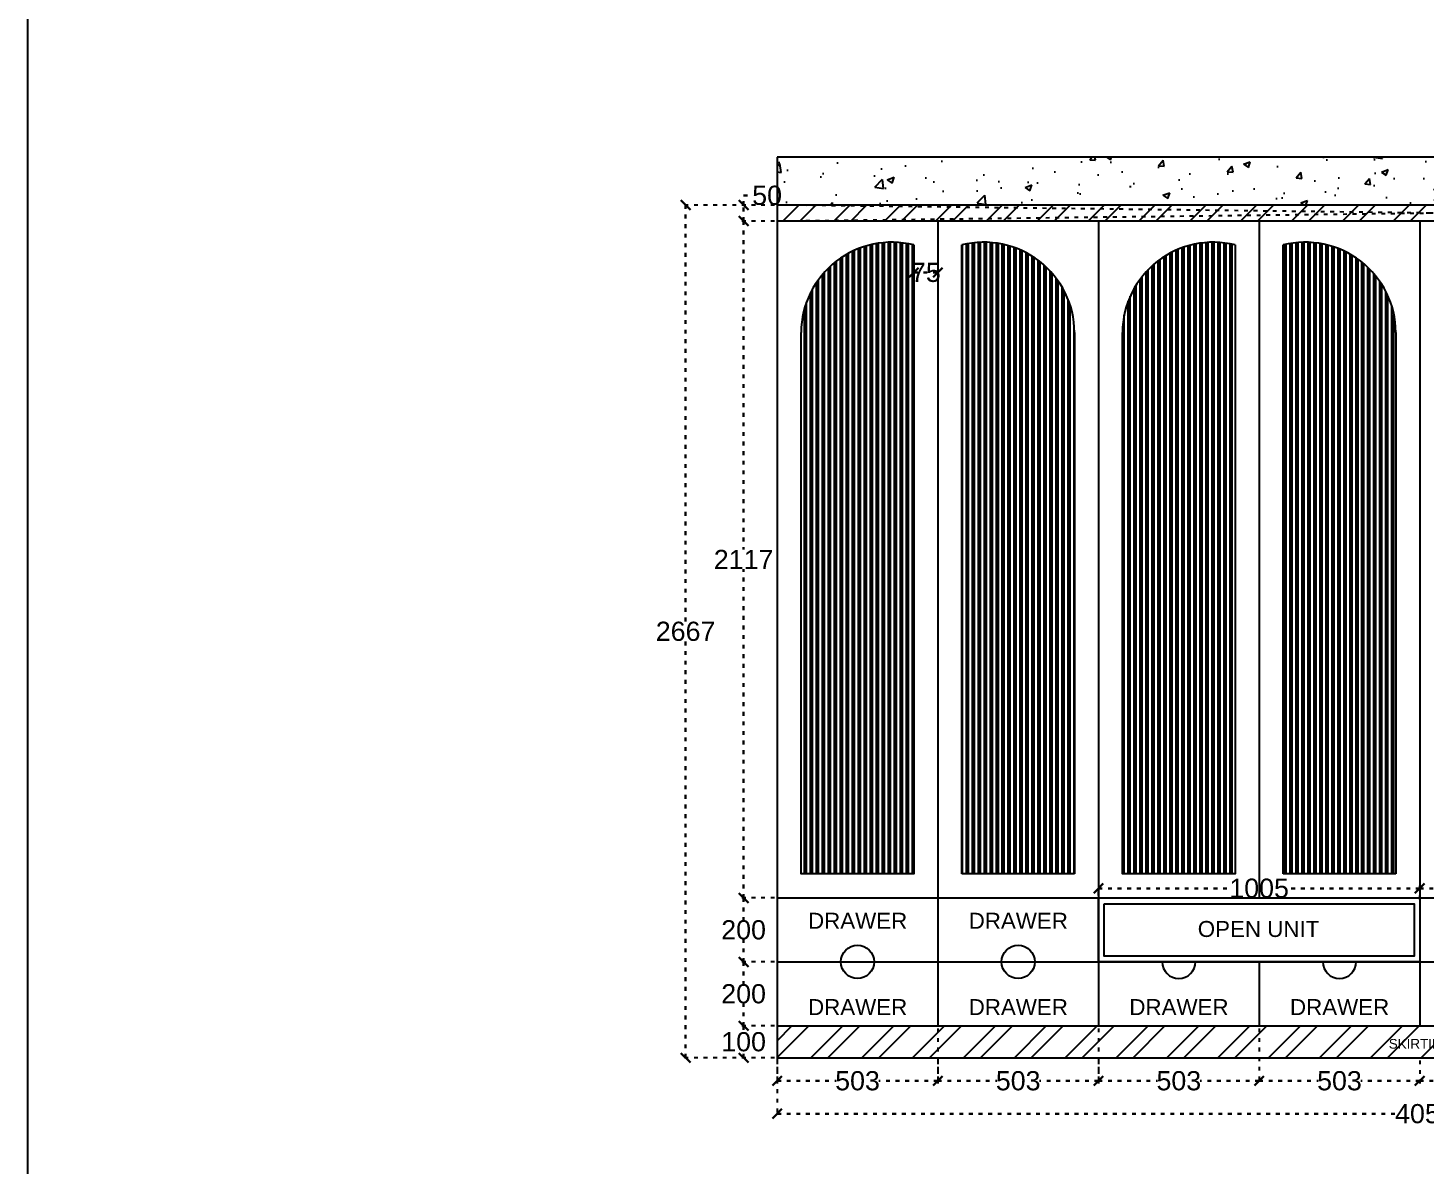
# Model space of a CAD drawing. Header units: millimetres. Extents: x 220712 to 1505573, y -354410 to 241923.
# Drawn here: x 268734 to 273104, y 112703 to 116259 of the extents above; entities that cross this region are included whole.
import ezdxf

# ---------------------------------------------------------------- set-up
doc = ezdxf.new("R2010")
doc.units = ezdxf.units.MM
doc.header["$MEASUREMENT"] = 0
doc.linetypes.add('ACAD_ISO03W100', pattern=[30, 12, -18])
doc.layers.add('Walls', color=253, linetype='Continuous')
doc.styles.get("Standard").update_dxf_attribs({"font": 'arial.ttf'})
doc.dimstyles.get("Standard").update_dxf_attribs({"dimtxt": 60, "dimasz": 30, "dimexe": 7.75, "dimexo": 8.13, "dimgap": 0.63, "dimtad": 0, "dimtih": 1, "dimtoh": 1, "dimdec": 0, "dimzin": 0, "dimtxsty": 'Standard', "dimblk": 'OBLIQUE', "dimcen": 2.25, "dimclrd": 1, "dimclre": 1, "dimclrt": 1, "dimadec": 0, "dimazin": 0, "dimtfac": 1, "dimtdec": 0, "dimtofl": 0, "dimtmove": 0, "dimatfit": 3, "dimfxl": 1, "dimtolj": 1, "dimtzin": 0, "dimlwd": 30, "dimarcsym": 0})

# ---------------------------------------------------------------- blocks, each defined once
blk = doc.blocks.new('_Oblique')
at = {"color": 0, "linetype": 'ByBlock', "lineweight": -2}
blk.add_line((-0.5, -0.5), (0.5, 0.5), dxfattribs=at)
blk = doc.blocks.new('*D737')
at = {"layer": 'Defpoints', "color": 0, "linetype": 'ACAD_ISO03W100', "transparency": 16777216}
for p in [(270972, 113138), (271077, 113138), (271077, 113038)]:
    blk.add_point(p, dxfattribs=at)
at = {"layer": 'Walls', "color": 1, "linetype": 'ACAD_ISO03W100', "lineweight": -2, "transparency": 16777216}
for p, q in [((271068.9, 113138), (270964.3, 113138)), ((271068.9, 113038), (270964.3, 113038))]:
    blk.add_line(p, q, dxfattribs=at)
at = {"layer": 'Walls', "color": 1, "linetype": 'ACAD_ISO03W100', "lineweight": 30, "transparency": 16777216}
for p, q in [((270972, 113138), (270972, 113119.3)), ((270972, 113038), (270972, 113056.7))]:
    blk.add_line(p, q, dxfattribs=at)
at = {"layer": 'Walls', "color": 1, "linetype": 'ACAD_ISO03W100', "lineweight": 30, "transparency": 16777216, "xscale": 30, "yscale": 30, "zscale": 30}
for p, rotation in [((270972, 113138), 90), ((270972, 113038), 270)]:
    blk.add_blockref('_Oblique', p, dxfattribs=dict(at, rotation=rotation))
at = {"layer": 'Walls', "color": 1, "linetype": 'ACAD_ISO03W100', "transparency": 16777216, "insert": (270972, 113088), "char_height": 60, "attachment_point": 5}
blk.add_mtext('\\A1;100', dxfattribs=at)
blk = doc.blocks.new('*D738')
at = {"layer": 'Defpoints', "color": 0, "linetype": 'ACAD_ISO03W100', "transparency": 16777216}
for p in [(270972, 113338), (271077, 113338), (271077, 113138)]:
    blk.add_point(p, dxfattribs=at)
at = {"layer": 'Walls', "color": 1, "linetype": 'ACAD_ISO03W100', "lineweight": -2, "transparency": 16777216}
for p, q in [((271068.9, 113338), (270964.3, 113338)), ((271068.9, 113138), (270964.3, 113138))]:
    blk.add_line(p, q, dxfattribs=at)
at = {"layer": 'Walls', "color": 1, "linetype": 'ACAD_ISO03W100', "lineweight": 30, "transparency": 16777216}
for p, q in [((270972, 113338), (270972, 113269.3)), ((270972, 113138), (270972, 113206.7))]:
    blk.add_line(p, q, dxfattribs=at)
at = {"layer": 'Walls', "color": 1, "linetype": 'ACAD_ISO03W100', "lineweight": 30, "transparency": 16777216, "xscale": 30, "yscale": 30, "zscale": 30}
for p, rotation in [((270972, 113338), 90), ((270972, 113138), 270)]:
    blk.add_blockref('_Oblique', p, dxfattribs=dict(at, rotation=rotation))
at = {"layer": 'Walls', "color": 1, "linetype": 'ACAD_ISO03W100', "transparency": 16777216, "insert": (270972, 113238), "char_height": 60, "attachment_point": 5}
blk.add_mtext('\\A1;200', dxfattribs=at)
blk = doc.blocks.new('*D739')
at = {"layer": 'Defpoints', "color": 0, "linetype": 'ACAD_ISO03W100', "transparency": 16777216}
for p in [(270972, 113538), (271077, 113538), (271077, 113338)]:
    blk.add_point(p, dxfattribs=at)
at = {"layer": 'Walls', "color": 1, "linetype": 'ACAD_ISO03W100', "lineweight": -2, "transparency": 16777216}
for p, q in [((271068.9, 113538), (270964.3, 113538)), ((271068.9, 113338), (270964.3, 113338))]:
    blk.add_line(p, q, dxfattribs=at)
at = {"layer": 'Walls', "color": 1, "linetype": 'ACAD_ISO03W100', "lineweight": 30, "transparency": 16777216}
for p, q in [((270972, 113538), (270972, 113469.3)), ((270972, 113338), (270972, 113406.7))]:
    blk.add_line(p, q, dxfattribs=at)
at = {"layer": 'Walls', "color": 1, "linetype": 'ACAD_ISO03W100', "lineweight": 30, "transparency": 16777216, "xscale": 30, "yscale": 30, "zscale": 30}
for p, rotation in [((270972, 113538), 90), ((270972, 113338), 270)]:
    blk.add_blockref('_Oblique', p, dxfattribs=dict(at, rotation=rotation))
at = {"layer": 'Walls', "color": 1, "linetype": 'ACAD_ISO03W100', "transparency": 16777216, "insert": (270972, 113438), "char_height": 60, "attachment_point": 5}
blk.add_mtext('\\A1;200', dxfattribs=at)
blk = doc.blocks.new('*D740')
at = {"layer": 'Defpoints', "color": 0, "linetype": 'ACAD_ISO03W100', "transparency": 16777216}
for p in [(270972, 115655), (271077, 115655), (271077, 113538)]:
    blk.add_point(p, dxfattribs=at)
at = {"layer": 'Walls', "color": 1, "linetype": 'ACAD_ISO03W100', "lineweight": -2, "transparency": 16777216}
for p, q in [((271068.9, 115655), (270964.3, 115655)), ((271068.9, 113538), (270964.3, 113538))]:
    blk.add_line(p, q, dxfattribs=at)
at = {"layer": 'Walls', "color": 1, "linetype": 'ACAD_ISO03W100', "lineweight": 30, "transparency": 16777216}
for p, q in [((270972, 115655), (270972, 114627.3)), ((270972, 113538), (270972, 114565.7))]:
    blk.add_line(p, q, dxfattribs=at)
at = {"layer": 'Walls', "color": 1, "linetype": 'ACAD_ISO03W100', "lineweight": 30, "transparency": 16777216, "xscale": 30, "yscale": 30, "zscale": 30}
for p, rotation in [((270972, 115655), 90), ((270972, 113538), 270)]:
    blk.add_blockref('_Oblique', p, dxfattribs=dict(at, rotation=rotation))
at = {"layer": 'Walls', "color": 1, "linetype": 'ACAD_ISO03W100', "transparency": 16777216, "insert": (270972, 114596.5), "char_height": 60, "attachment_point": 5}
blk.add_mtext('\\A1;2117', dxfattribs=at)
blk = doc.blocks.new('*D741')
at = {"layer": 'Defpoints', "color": 0, "linetype": 'ACAD_ISO03W100', "transparency": 16777216}
for p in [(270972, 115705), (271077, 115705), (271077, 115655)]:
    blk.add_point(p, dxfattribs=at)
at = {"layer": 'Walls', "color": 1, "linetype": 'ACAD_ISO03W100', "lineweight": 30, "transparency": 16777216}
for p, q in [((270972, 115705), (270972, 115735)), ((270972, 115735), (271002, 115735)), ((270972, 115655), (270972, 115705))]:
    blk.add_line(p, q, dxfattribs=at)
at = {"layer": 'Walls', "color": 1, "linetype": 'ACAD_ISO03W100', "lineweight": -2, "transparency": 16777216}
for p, q in [((271068.87, 115705), (270964.25, 115705)), ((271068.87, 115655), (270964.25, 115655))]:
    blk.add_line(p, q, dxfattribs=at)
at = {"layer": 'Walls', "color": 1, "linetype": 'ACAD_ISO03W100', "lineweight": 30, "transparency": 16777216, "xscale": 30, "yscale": 30, "zscale": 30}
for p, rotation in [((270972, 115705), 90), ((270972, 115655), 270)]:
    blk.add_blockref('_Oblique', p, dxfattribs=dict(at, rotation=rotation))
at = {"layer": 'Walls', "color": 1, "linetype": 'ACAD_ISO03W100', "transparency": 16777216, "insert": (271045.50176, 115735), "char_height": 60, "attachment_point": 5}
blk.add_mtext('\\A1;50', dxfattribs=at)
blk = doc.blocks.new('*D742')
at = {"layer": 'Defpoints', "color": 0, "linetype": 'ACAD_ISO03W100', "transparency": 16777216}
for p in [(270790.5, 115705), (271077, 115705), (271077, 113038)]:
    blk.add_point(p, dxfattribs=at)
at = {"layer": 'Walls', "color": 1, "linetype": 'ACAD_ISO03W100', "lineweight": -2, "transparency": 16777216}
for p, q in [((271068.9, 115705), (270782.8, 115705)), ((271068.9, 113038), (270782.8, 113038))]:
    blk.add_line(p, q, dxfattribs=at)
at = {"layer": 'Walls', "color": 1, "linetype": 'ACAD_ISO03W100', "lineweight": 30, "transparency": 16777216}
for p, q in [((270790.5, 115705), (270790.5, 114402.8)), ((270790.5, 113038), (270790.5, 114340.2))]:
    blk.add_line(p, q, dxfattribs=at)
at = {"layer": 'Walls', "color": 1, "linetype": 'ACAD_ISO03W100', "lineweight": 30, "transparency": 16777216, "xscale": 30, "yscale": 30, "zscale": 30}
for p, rotation in [((270790.5, 115705), 90), ((270790.5, 113038), 270)]:
    blk.add_blockref('_Oblique', p, dxfattribs=dict(at, rotation=rotation))
at = {"layer": 'Walls', "color": 1, "linetype": 'ACAD_ISO03W100', "transparency": 16777216, "insert": (270790.5, 114371.5), "char_height": 60, "attachment_point": 5}
blk.add_mtext('\\A1;2667', dxfattribs=at)
blk = doc.blocks.new('*D743')
at = {"layer": 'Defpoints', "color": 0, "linetype": 'ACAD_ISO03W100', "transparency": 16777216}
for p in [(271077, 113138), (271579.5, 113138), (271579.5, 112966)]:
    blk.add_point(p, dxfattribs=at)
at = {"layer": 'Walls', "color": 1, "linetype": 'ACAD_ISO03W100', "lineweight": -2, "transparency": 16777216}
for p, q in [((271077, 113129.9), (271077, 112958.2)), ((271579.5, 113129.9), (271579.5, 112958.2))]:
    blk.add_line(p, q, dxfattribs=at)
at = {"layer": 'Walls', "color": 1, "linetype": 'ACAD_ISO03W100', "lineweight": 30, "transparency": 16777216}
for p, q in [((271077, 112966), (271261.3, 112966)), ((271579.5, 112966), (271395.2, 112966))]:
    blk.add_line(p, q, dxfattribs=at)
at = {"layer": 'Walls', "color": 1, "linetype": 'ACAD_ISO03W100', "lineweight": 30, "transparency": 16777216, "xscale": 30, "yscale": 30, "zscale": 30, "rotation": 180}
blk.add_blockref('_Oblique', (271077, 112966), dxfattribs=at)
at = {"layer": 'Walls', "color": 1, "linetype": 'ACAD_ISO03W100', "lineweight": 30, "transparency": 16777216, "xscale": 30, "yscale": 30, "zscale": 30}
blk.add_blockref('_Oblique', (271579.5, 112966), dxfattribs=at)
at = {"layer": 'Walls', "color": 1, "linetype": 'ACAD_ISO03W100', "transparency": 16777216, "insert": (271328.3, 112966), "char_height": 60, "attachment_point": 5}
blk.add_mtext('\\A1;503', dxfattribs=at)
blk = doc.blocks.new('*D744')
at = {"layer": 'Defpoints', "color": 0, "linetype": 'ACAD_ISO03W100', "transparency": 16777216}
for p in [(272082, 113138), (271579.5, 113038), (271579.5, 112966)]:
    blk.add_point(p, dxfattribs=at)
at = {"layer": 'Walls', "color": 1, "linetype": 'ACAD_ISO03W100', "lineweight": -2, "transparency": 16777216}
for p, q in [((272082, 113129.9), (272082, 112958.2)), ((271579.5, 113029.9), (271579.5, 112958.2))]:
    blk.add_line(p, q, dxfattribs=at)
at = {"layer": 'Walls', "color": 1, "linetype": 'ACAD_ISO03W100', "lineweight": 30, "transparency": 16777216}
for p, q in [((271579.5, 112966), (271763.8, 112966)), ((272082, 112966), (271897.7, 112966))]:
    blk.add_line(p, q, dxfattribs=at)
at = {"layer": 'Walls', "color": 1, "linetype": 'ACAD_ISO03W100', "lineweight": 30, "transparency": 16777216, "xscale": 30, "yscale": 30, "zscale": 30, "rotation": 180}
blk.add_blockref('_Oblique', (271579.5, 112966), dxfattribs=at)
at = {"layer": 'Walls', "color": 1, "linetype": 'ACAD_ISO03W100', "lineweight": 30, "transparency": 16777216, "xscale": 30, "yscale": 30, "zscale": 30}
blk.add_blockref('_Oblique', (272082, 112966), dxfattribs=at)
at = {"layer": 'Walls', "color": 1, "linetype": 'ACAD_ISO03W100', "transparency": 16777216, "insert": (271830.8, 112966), "char_height": 60, "attachment_point": 5}
blk.add_mtext('\\A1;503', dxfattribs=at)
blk = doc.blocks.new('*D745')
at = {"layer": 'Defpoints', "color": 0, "linetype": 'ACAD_ISO03W100', "transparency": 16777216}
for p in [(272584.5, 113138), (272082, 113038), (272584.5, 112966)]:
    blk.add_point(p, dxfattribs=at)
at = {"layer": 'Walls', "color": 1, "linetype": 'ACAD_ISO03W100', "lineweight": -2, "transparency": 16777216}
for p, q in [((272584.5, 113129.9), (272584.5, 112958.2)), ((272082, 113029.9), (272082, 112958.2))]:
    blk.add_line(p, q, dxfattribs=at)
at = {"layer": 'Walls', "color": 1, "linetype": 'ACAD_ISO03W100', "lineweight": 30, "transparency": 16777216}
for p, q in [((272082, 112966), (272266.3, 112966)), ((272584.5, 112966), (272400.2, 112966))]:
    blk.add_line(p, q, dxfattribs=at)
at = {"layer": 'Walls', "color": 1, "linetype": 'ACAD_ISO03W100', "lineweight": 30, "transparency": 16777216, "xscale": 30, "yscale": 30, "zscale": 30, "rotation": 180}
blk.add_blockref('_Oblique', (272082, 112966), dxfattribs=at)
at = {"layer": 'Walls', "color": 1, "linetype": 'ACAD_ISO03W100', "lineweight": 30, "transparency": 16777216, "xscale": 30, "yscale": 30, "zscale": 30}
blk.add_blockref('_Oblique', (272584.5, 112966), dxfattribs=at)
at = {"layer": 'Walls', "color": 1, "linetype": 'ACAD_ISO03W100', "transparency": 16777216, "insert": (272333.3, 112966), "char_height": 60, "attachment_point": 5}
blk.add_mtext('\\A1;503', dxfattribs=at)
blk = doc.blocks.new('*D746')
at = {"layer": 'Defpoints', "color": 0, "linetype": 'ACAD_ISO03W100', "transparency": 16777216}
for p in [(272584.5, 113138), (273087, 113038), (273087, 112966)]:
    blk.add_point(p, dxfattribs=at)
at = {"layer": 'Walls', "color": 1, "linetype": 'ACAD_ISO03W100', "lineweight": -2, "transparency": 16777216}
for p, q in [((272584.5, 113129.9), (272584.5, 112958.2)), ((273087, 113029.9), (273087, 112958.2))]:
    blk.add_line(p, q, dxfattribs=at)
at = {"layer": 'Walls', "color": 1, "linetype": 'ACAD_ISO03W100', "lineweight": 30, "transparency": 16777216}
for p, q in [((272584.5, 112966), (272768.8, 112966)), ((273087, 112966), (272902.7, 112966))]:
    blk.add_line(p, q, dxfattribs=at)
at = {"layer": 'Walls', "color": 1, "linetype": 'ACAD_ISO03W100', "lineweight": 30, "transparency": 16777216, "xscale": 30, "yscale": 30, "zscale": 30, "rotation": 180}
blk.add_blockref('_Oblique', (272584.5, 112966), dxfattribs=at)
at = {"layer": 'Walls', "color": 1, "linetype": 'ACAD_ISO03W100', "lineweight": 30, "transparency": 16777216, "xscale": 30, "yscale": 30, "zscale": 30}
blk.add_blockref('_Oblique', (273087, 112966), dxfattribs=at)
at = {"layer": 'Walls', "color": 1, "linetype": 'ACAD_ISO03W100', "transparency": 16777216, "insert": (272835.8, 112966), "char_height": 60, "attachment_point": 5}
blk.add_mtext('\\A1;503', dxfattribs=at)
blk = doc.blocks.new('*D747')
at = {"layer": 'Defpoints', "color": 0, "linetype": 'ACAD_ISO03W100', "transparency": 16777216}
for p in [(273590.5, 113138), (273087, 113038), (273590.5, 112966)]:
    blk.add_point(p, dxfattribs=at)
at = {"layer": 'Walls', "color": 1, "linetype": 'ACAD_ISO03W100', "lineweight": -2, "transparency": 16777216}
for p, q in [((273590.5, 113129.87), (273590.5, 112958.25)), ((273087, 113029.87), (273087, 112958.25))]:
    blk.add_line(p, q, dxfattribs=at)
at = {"layer": 'Walls', "color": 1, "linetype": 'ACAD_ISO03W100', "lineweight": 30, "transparency": 16777216}
for p, q in [((273087, 112966), (273271.960382, 112966)), ((273590.5, 112966), (273405.539618, 112966))]:
    blk.add_line(p, q, dxfattribs=at)
at = {"layer": 'Walls', "color": 1, "linetype": 'ACAD_ISO03W100', "lineweight": 30, "transparency": 16777216, "xscale": 30, "yscale": 30, "zscale": 30, "rotation": 180}
blk.add_blockref('_Oblique', (273087, 112966), dxfattribs=at)
at = {"layer": 'Walls', "color": 1, "linetype": 'ACAD_ISO03W100', "lineweight": 30, "transparency": 16777216, "xscale": 30, "yscale": 30, "zscale": 30}
blk.add_blockref('_Oblique', (273590.5, 112966), dxfattribs=at)
at = {"layer": 'Walls', "color": 1, "linetype": 'ACAD_ISO03W100', "transparency": 16777216, "insert": (273338.75, 112966), "char_height": 60, "attachment_point": 5}
blk.add_mtext('\\A1;504', dxfattribs=at)
blk = doc.blocks.new('*D752')
at = {"layer": 'Defpoints', "color": 0, "linetype": 'ACAD_ISO03W100', "transparency": 16777216}
for p in [(271077, 113038), (275129, 113038), (275129, 112863)]:
    blk.add_point(p, dxfattribs=at)
at = {"layer": 'Walls', "color": 1, "linetype": 'ACAD_ISO03W100', "lineweight": -2, "transparency": 16777216}
for p, q in [((271077, 113029.9), (271077, 112855.2)), ((275129, 113029.9), (275129, 112855.2))]:
    blk.add_line(p, q, dxfattribs=at)
at = {"layer": 'Walls', "color": 1, "linetype": 'ACAD_ISO03W100', "lineweight": 30, "transparency": 16777216}
for p, q in [((271077, 112863), (273011.9, 112863)), ((275129, 112863), (273194.1, 112863))]:
    blk.add_line(p, q, dxfattribs=at)
at = {"layer": 'Walls', "color": 1, "linetype": 'ACAD_ISO03W100', "lineweight": 30, "transparency": 16777216, "xscale": 30, "yscale": 30, "zscale": 30, "rotation": 180}
blk.add_blockref('_Oblique', (271077, 112863), dxfattribs=at)
at = {"layer": 'Walls', "color": 1, "linetype": 'ACAD_ISO03W100', "lineweight": 30, "transparency": 16777216, "xscale": 30, "yscale": 30, "zscale": 30}
blk.add_blockref('_Oblique', (275129, 112863), dxfattribs=at)
at = {"layer": 'Walls', "color": 1, "linetype": 'ACAD_ISO03W100', "transparency": 16777216, "insert": (273103, 112863), "char_height": 60, "attachment_point": 5}
blk.add_mtext('\\A1;4052', dxfattribs=at)
blk = doc.blocks.new('*D753')
at = {"layer": 'Defpoints', "color": 0, "linetype": 'ACAD_ISO03W100', "transparency": 16777216}
for p in [(271504.5, 115580), (271579.5, 115580), (271579.5, 115494)]:
    blk.add_point(p, dxfattribs=at)
at = {"layer": 'Walls', "color": 1, "linetype": 'ACAD_ISO03W100', "lineweight": -2, "transparency": 16777216}
for p, q in [((271504.5, 115571.87), (271504.5, 115486.25)), ((271579.5, 115571.87), (271579.5, 115486.25))]:
    blk.add_line(p, q, dxfattribs=at)
at = {"layer": 'Walls', "color": 1, "linetype": 'ACAD_ISO03W100', "lineweight": 30, "transparency": 16777216}
blk.add_line((271504.5, 115494), (271579.5, 115494), dxfattribs=at)
at = {"layer": 'Walls', "color": 1, "linetype": 'ACAD_ISO03W100', "lineweight": 30, "transparency": 16777216, "xscale": 30, "yscale": 30, "zscale": 30, "rotation": 180}
blk.add_blockref('_Oblique', (271504.5, 115494), dxfattribs=at)
at = {"layer": 'Walls', "color": 1, "linetype": 'ACAD_ISO03W100', "lineweight": 30, "transparency": 16777216, "xscale": 30, "yscale": 30, "zscale": 30}
blk.add_blockref('_Oblique', (271579.5, 115494), dxfattribs=at)
at = {"layer": 'Walls', "color": 1, "linetype": 'ACAD_ISO03W100', "transparency": 16777216, "insert": (271542, 115494), "char_height": 60, "attachment_point": 5}
blk.add_mtext('\\A1;75', dxfattribs=at)
blk = doc.blocks.new('*D754')
at = {"layer": 'Defpoints', "color": 0, "linetype": 'ACAD_ISO03W100', "transparency": 16777216}
for p in [(272082, 113538), (273087, 113568), (273087, 113568)]:
    blk.add_point(p, dxfattribs=at)
at = {"layer": 'Walls', "color": 1, "linetype": 'ACAD_ISO03W100', "lineweight": -2, "transparency": 16777216}
for p, q in [((272082, 113546.1), (272082, 113575.8)), ((273087, 113576.1), (273087, 113575.8))]:
    blk.add_line(p, q, dxfattribs=at)
at = {"layer": 'Walls', "color": 1, "linetype": 'ACAD_ISO03W100', "lineweight": 30, "transparency": 16777216}
for p, q in [((272082, 113568), (272496.9, 113568)), ((273087, 113568), (272672.1, 113568))]:
    blk.add_line(p, q, dxfattribs=at)
at = {"layer": 'Walls', "color": 1, "linetype": 'ACAD_ISO03W100', "lineweight": 30, "transparency": 16777216, "xscale": 30, "yscale": 30, "zscale": 30, "rotation": 180}
blk.add_blockref('_Oblique', (272082, 113568), dxfattribs=at)
at = {"layer": 'Walls', "color": 1, "linetype": 'ACAD_ISO03W100', "lineweight": 30, "transparency": 16777216, "xscale": 30, "yscale": 30, "zscale": 30}
blk.add_blockref('_Oblique', (273087, 113568), dxfattribs=at)
at = {"layer": 'Walls', "color": 1, "linetype": 'ACAD_ISO03W100', "transparency": 16777216, "insert": (272584.5, 113568), "char_height": 60, "attachment_point": 5}
blk.add_mtext('\\A1;1005', dxfattribs=at)
blk = doc.blocks.new('*D755')
at = {"layer": 'Defpoints', "color": 0, "linetype": 'ACAD_ISO03W100', "transparency": 16777216}
for p in [(274092, 113568), (274092, 113538), (273087, 113525.5)]:
    blk.add_point(p, dxfattribs=at)
at = {"layer": 'Walls', "color": 1, "linetype": 'ACAD_ISO03W100', "lineweight": -2, "transparency": 16777216}
for p, q in [((273087, 113533.6), (273087, 113575.8)), ((274092, 113546.1), (274092, 113575.8))]:
    blk.add_line(p, q, dxfattribs=at)
at = {"layer": 'Walls', "color": 1, "linetype": 'ACAD_ISO03W100', "lineweight": 30, "transparency": 16777216}
for p, q in [((273087, 113568), (273502.9, 113568)), ((274092, 113568), (273678.1, 113568))]:
    blk.add_line(p, q, dxfattribs=at)
at = {"layer": 'Walls', "color": 1, "linetype": 'ACAD_ISO03W100', "lineweight": 30, "transparency": 16777216, "xscale": 30, "yscale": 30, "zscale": 30, "rotation": 180}
blk.add_blockref('_Oblique', (273087, 113568), dxfattribs=at)
at = {"layer": 'Walls', "color": 1, "linetype": 'ACAD_ISO03W100', "lineweight": 30, "transparency": 16777216, "xscale": 30, "yscale": 30, "zscale": 30}
blk.add_blockref('_Oblique', (274092, 113568), dxfattribs=at)
at = {"layer": 'Walls', "color": 1, "linetype": 'ACAD_ISO03W100', "transparency": 16777216, "insert": (273590.5, 113568), "char_height": 60, "attachment_point": 5}
blk.add_mtext('\\A1;1005', dxfattribs=at)

msp = doc.modelspace()

# ---------------------------------------------------------------- hatches: boundary and pattern name
at = {"layer": 'Walls', "linetype": 'ACAD_ISO03W100', "true_color": 0xc7c8ca}
h = msp.add_hatch(dxfattribs=at)
h.set_pattern_fill('AR-CONC', color=9, scale=30)
h.set_pattern_definition([(50, (0, 0), (215.17805, -18.82564), [22.5, -247.5]), (355, (0, 0), (-41.6254, 225.65764), [18, -198]), (100.451444, (17.93, -1.57), (173.55265, 206.832), [19.12206, -210.34263]), (46.1842, (0, 60), (320.1724, -49.65578), [33.75, -371.25]), (96.63564, (26.68, 55.86), (280.3986, 292.23558), [28.6831, -315.51413]), (351.18416, (0, 60), (280.3986, 292.23558), [27, -297]), (21, (30, 45), (179.07212, -120.78567), [22.5, -247.5]), (326, (30, 45), (72.9946, 217.54501), [18, -198]), (71.451445, (44.92, 34.93), (252.06671, 96.75935), [19.12206, -210.34263]), (37.5, (0, 0), (3.647957, 99.868156), [0, -195.6, 0, -201, 0, -198.75]), (7.5, (0, 0), (78.92086, 118.323514), [0, -114.6, 0, -191.1, 0, -75.75]), (327.5, (-66.9, 0), (160.14673, -6.766462), [0, -75, 0, -234, 0, -310.5]), (317.5, (-96.9, 0), (174.95585, 30.031495), [0, -97.5, 0, -155.4, 0, -220.5])])
h.paths.add_polyline_path([(275279, 115855), (271077, 115855), (271077, 115705), (275279, 115705)])
h.paths.add_polyline_path([(270984.2, 115672.7), (271107.4, 115672.7), (271107.4, 115796.4), (270984.2, 115796.4)], flags=9)
h = msp.add_hatch(dxfattribs=at)
h.set_pattern_fill('ANSI32', color=9, scale=300)
h.paths.add_polyline_path([(275279, 115705), (271077, 115705), (271077, 115655), (272082, 115655), (275099, 115655), (275099, 113138), (271077, 113138), (271077, 113038), (275279, 113038)])
h.paths.add_polyline_path([(272980.6, 113050.1), (273193.5, 113050.1), (273193.5, 113112), (272980.6, 113112)], flags=24)
at = {"layer": 'Walls', "linetype": 'ACAD_ISO03W100', "true_color": 0xadddf7}
h = msp.add_hatch(dxfattribs=at)
h.set_pattern_fill('ANSI32', color=141, scale=50, angle=45)
h.paths.add_polyline_path([(271504.5, 115580, 0.490006), (271152, 115303.4), (271152, 113613), (271504.5, 113613)])
h.paths.add_polyline_path([(272007, 115306.7, 0.486398), (271654.5, 115580), (271654.5, 113613), (272007, 113613)])
h.paths.add_polyline_path([(273514.5, 115580, 0.490006), (273162, 115303.4), (273162, 113613), (273514.5, 113613)])
h.paths.add_polyline_path([(274017, 115306.7, 0.486398), (273664.5, 115580), (273664.5, 113613), (274017, 113613)])
at = {"layer": 'Walls', "linetype": 'ACAD_ISO03W100', "true_color": 0xc7c8ca}
h = msp.add_hatch(dxfattribs=at)
h.set_pattern_fill('ANSI32', color=9, scale=50, angle=45)
h.paths.add_polyline_path([(272509.5, 115580, 0.490006), (272157, 115303.4), (272157, 113613), (272509.5, 113613)])
h.paths.add_polyline_path([(273012, 115306.7, 0.486398), (272659.5, 115580), (272659.5, 113613), (273012, 113613)])

# ---------------------------------------------------------------- linework, layer by layer
at = {"layer": 'Walls', "color": 18, "true_color": 0x000000}
for p, q in [((271077, 115855), (271077, 113038)), ((275279, 115855), (271077, 115855)), ((275279, 115705), (271077, 115705)), ((272082, 115655), (271077, 115655)), ((271579.5, 115655), (271579.5, 113138)), ((275129, 115655), (272082, 115655)), ((272082, 115655), (272082, 113138)), ((272584.5, 115655), (272584.5, 113538)), ((273087, 115655), (273087, 113138)), ((271654.5, 113613), (271654.5, 115580)), ((272659.5, 113613), (272659.5, 115580)), ((272007, 115306.7), (272007, 113613)), ((273012, 115306.7), (273012, 113613)), ((272007, 113613), (271654.5, 113613)), ((273012, 113613), (272659.5, 113613)), ((271077, 113538), (275099, 113538)), ((271077, 113338), (275099, 113338)), ((272584.5, 113338), (272584.5, 113138)), ((271077, 113138), (275129, 113138)), ((271077, 113038), (275279, 113038))]:
    msp.add_line(p, q, dxfattribs=at)
for points in [[(268733.5, 129286.5), (303961.5, 129286.5), (303961.5, 107722.5), (268733.5, 107722.5)], [(272082, 113538), (273087, 113538), (273087, 113338), (272082, 113338)], [(272100, 113520), (273069, 113520), (273069, 113356), (272100, 113356)]]:
    msp.add_lwpolyline(points, close=True, dxfattribs=at)
at = {"layer": 'Walls', "color": 240, "linetype": 'ACAD_ISO03W100', "true_color": 0xed1f24}
msp.add_lwpolyline([(271077, 115655), (275129, 115705), (275129, 115655), (271077, 115705)], dxfattribs=at)
at = {"layer": 'Walls', "color": 18, "true_color": 0x000000}
for points in [[(271504.5, 115580), (271504.5, 113613), (271152, 113613), (271152, 115306.7)], [(272509.5, 115580), (272509.5, 113613), (272157, 113613), (272157, 115306.7)]]:
    msp.add_lwpolyline(points, dxfattribs=at)
for centre in [(271328.3, 113338), (271830.8, 113338)]:
    msp.add_circle(centre, 52, dxfattribs=at)
for centre, radius, start, end in [((271435.5, 115305), 283.5, 75.9134, 179.6662), ((271723.5, 115305), 283.5, 0.3338, 104.0866), ((272440.5, 115305), 283.5, 75.9134, 179.6662), ((272728.5, 115305), 283.5, 0.3338, 104.0866), ((272333.3, 113338), 52, 180, 0), ((272835.8, 113338), 52, 180, 360)]:
    msp.add_arc(centre, radius, start, end, dxfattribs=at)

# ---------------------------------------------------------------- texts
at = {"color": 7, "char_height": 50, "attachment_point": 1}
for s, width, insert in [('DRAWER', 282.386, (271173.5, 113491.7)), ('DRAWER', 282.386, (271676, 113491.7)), ('OPEN UNIT', 405.338, (272392.5, 113466)), ('DRAWER', 282.386, (271173.5, 113221.7)), ('DRAWER', 282.386, (271676, 113221.7)), ('DRAWER', 282.386, (272178.5, 113221.7)), ('DRAWER', 282.386, (272681, 113221.7))]:
    msp.add_mtext_dynamic_manual_height_columns(s, width=width, gutter_width=1213, heights=[0], dxfattribs=dict(at, insert=insert))
at = {"color": 18, "true_color": 0x000000, "insert": (272990, 113097), "char_height": 30, "attachment_point": 1}
msp.add_mtext_dynamic_manual_height_columns('SKIRTING', width=2764.543, gutter_width=1, heights=[238.1], dxfattribs=at)

# ---------------------------------------------------------------- dimensions: what is measured, and where the dimension line sits
at = {"layer": 'Walls', "color": 9, "linetype": 'ACAD_ISO03W100', "true_color": 0xc7c8ca}
for base, p1, p2, picture, middle in [((270972, 115705), (271077, 115655), (271077, 115705), '*D741', (271045.5, 115735)), ((270790.5, 115705), (271077, 113038), (271077, 115705), '*D742', (270790.5, 114371.5)), ((270972, 115655), (271077, 113538), (271077, 115655), '*D740', (270972, 114596.5)), ((270972, 113538), (271077, 113338), (271077, 113538), '*D739', (270972, 113438)), ((270972, 113338), (271077, 113138), (271077, 113338), '*D738', (270972, 113238)), ((270972, 113138), (271077, 113038), (271077, 113138), '*D737', (270972, 113088))]:
    dim = msp.add_linear_dim(base=base, p1=p1, p2=p2, angle=90, dimstyle='Standard', dxfattribs=at)
    dim.commit()
    dim.dimension.update_dxf_attribs({"geometry": picture, "text_midpoint": middle})
at = {"layer": 'Walls', "color": 240, "linetype": 'ACAD_ISO03W100', "true_color": 0xed1f24}
for base, p1, p2, picture, middle in [((271579.5, 115494), (271504.5, 115580), (271579.5, 115580), '*D753', (271542, 115494)), ((274092, 113568), (273087, 113525.5), (274092, 113538), '*D755', (273590.5, 113568))]:
    dim = msp.add_linear_dim(base=base, p1=p1, p2=p2, dimstyle='Standard', dxfattribs=at)
    dim.commit()
    dim.dimension.update_dxf_attribs({"geometry": picture, "text_midpoint": middle, "dimtype": 160})
dim = msp.add_linear_dim(base=(273087, 113568), p1=(272082, 113538), p2=(273087, 113568), dimstyle='Standard', dxfattribs=at)
dim.commit()
dim.dimension.update_dxf_attribs({"geometry": '*D754', "text_midpoint": (272584.5, 113568)})
at = {"layer": 'Walls', "color": 9, "linetype": 'ACAD_ISO03W100', "true_color": 0xc7c8ca}
for base, p1, p2, picture, middle in [((271579.5, 112966), (271077, 113138), (271579.5, 113138), '*D743', (271328.25, 112966)), ((271579.5, 112966), (272082, 113138), (271579.5, 113038), '*D744', (271830.75, 112966)), ((272584.5, 112966), (272082, 113038), (272584.5, 113138), '*D745', (272333.25, 112966)), ((273087, 112966), (272584.5, 113138), (273087, 113038), '*D746', (272835.75, 112966)), ((273590.5, 112966), (273087, 113038), (273590.5, 113138), '*D747', (273338.75, 112966)), ((275129, 112863), (271077, 113038), (275129, 113038), '*D752', (273103, 112863))]:
    dim = msp.add_linear_dim(base=base, p1=p1, p2=p2, dimstyle='Standard', dxfattribs=at)
    dim.commit()
    dim.dimension.update_dxf_attribs({"geometry": picture, "text_midpoint": middle})

doc.saveas('drawing.dxf')
